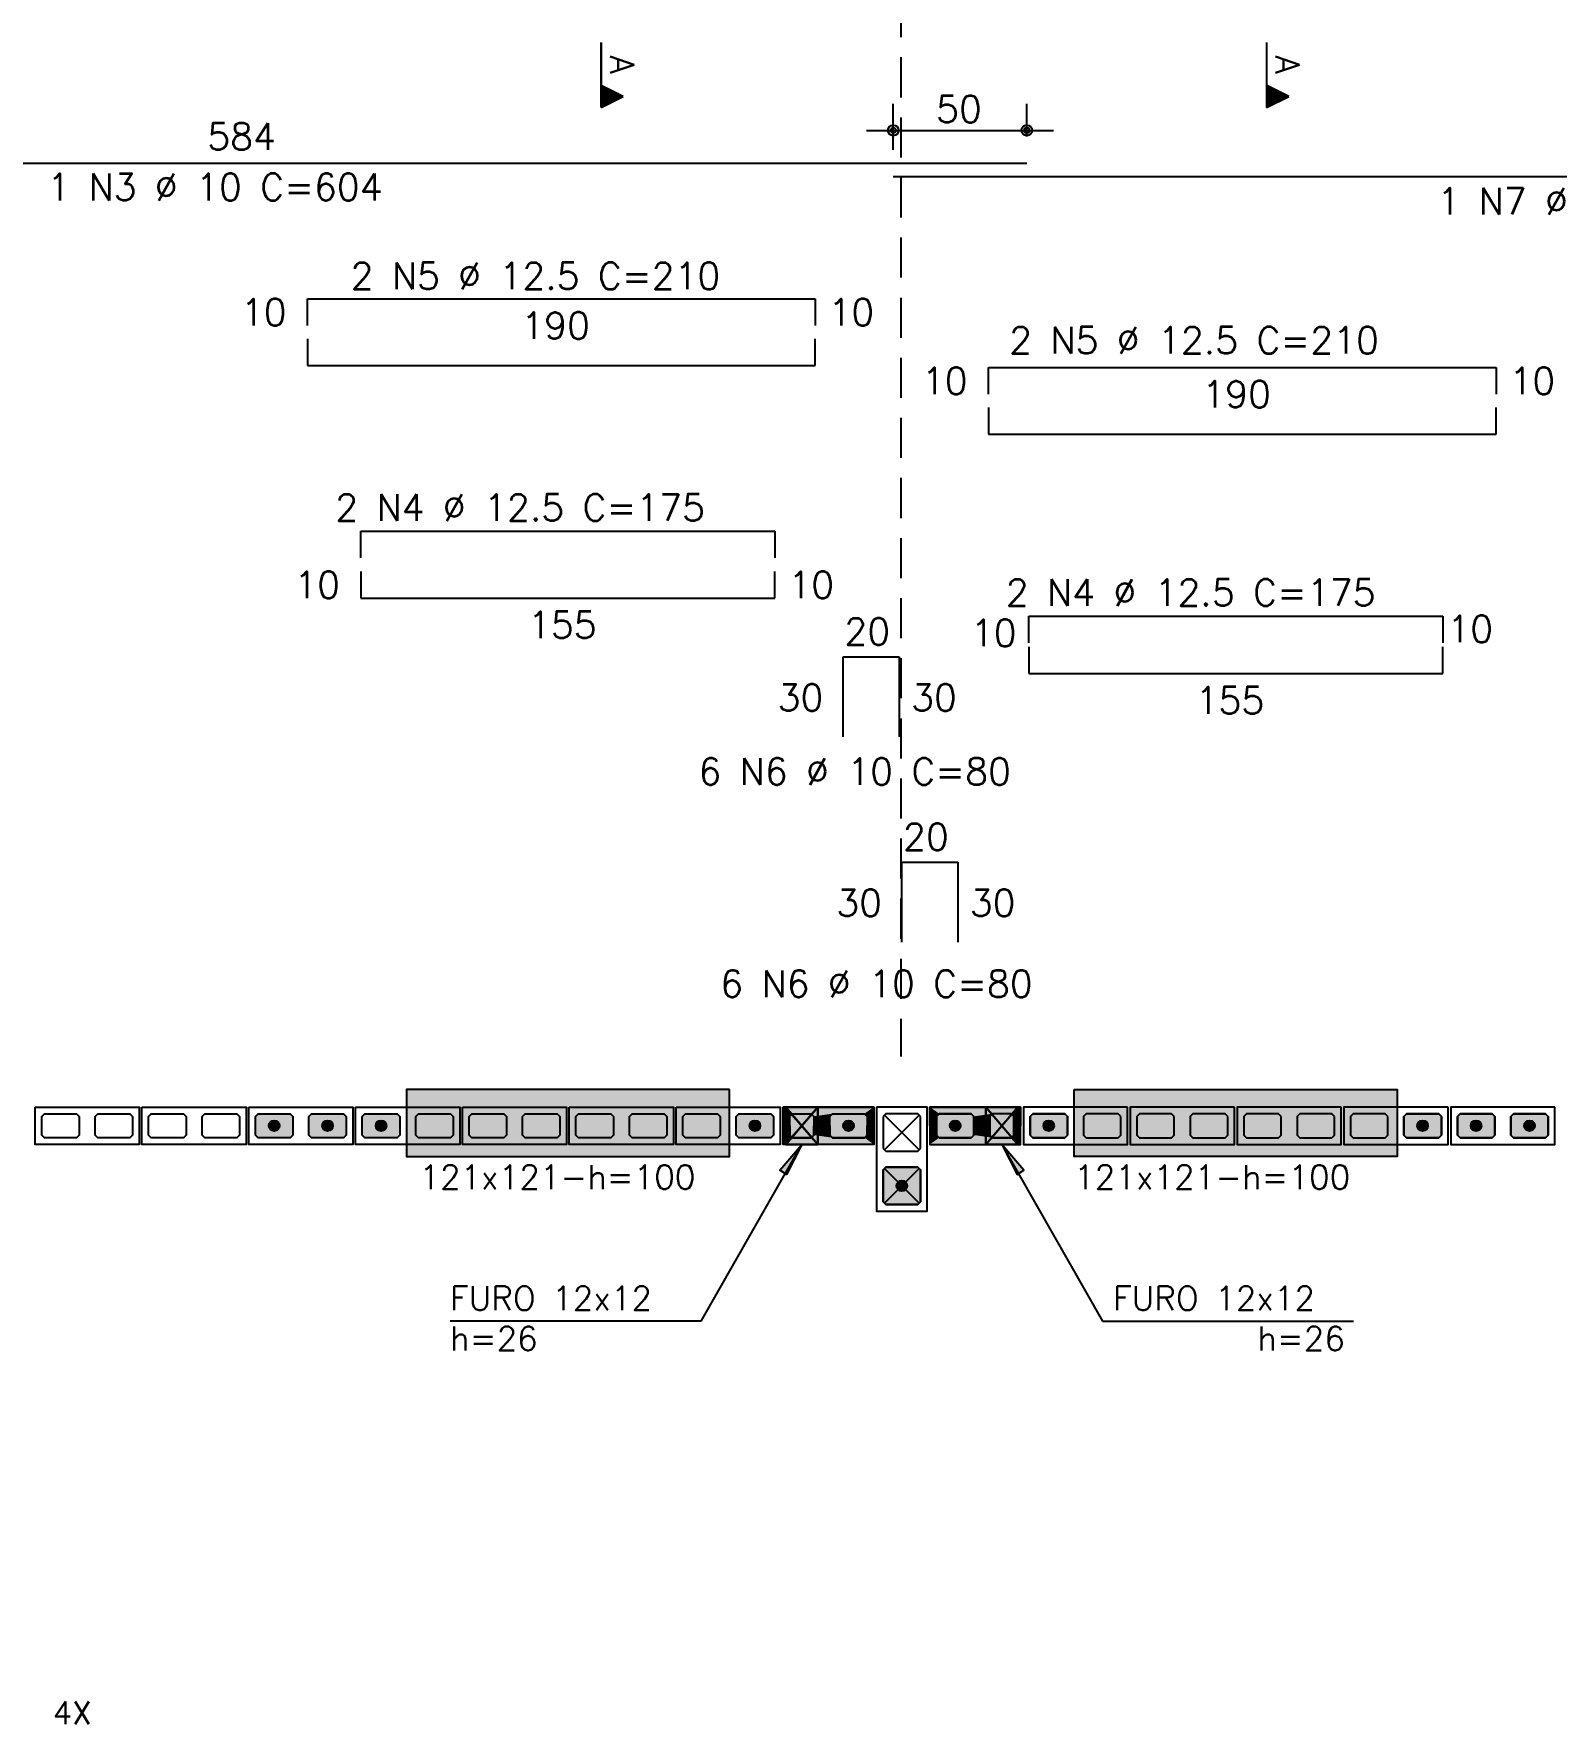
# Model space of a CAD drawing. Extents: x -1.9 to 86, y -1.5 to 61.
# Drawn here: x 11.18 to 22.58, y 35.13 to 47.79 of the extents above; entities that cross this region are included whole.
import ezdxf

# ---------------------------------------------------------------- set-up
doc = ezdxf.new("R2010")
doc.units = 0
doc.header["$MEASUREMENT"] = 0
doc.linetypes.add('ESTILO_TQS_0001', pattern=[0.45, 0.3, -0.15])
for name, color, linetype in [('PENA_01', 1, 'CONTINUOUS'), ('PENA_02', 2, 'CONTINUOUS'), ('PENA_03', 3, 'CONTINUOUS'), ('PENA_05', 5, 'CONTINUOUS'), ('PENA_09', 254, 'CONTINUOUS'), ('PENA_11', 252, 'CONTINUOUS'), ('PENA_21', 100, 'CONTINUOUS'), ('PENA_23', 50, 'CONTINUOUS')]:
    doc.layers.add(name, color=color, linetype=linetype)
doc.styles.get("Standard").update_dxf_attribs({"font": 'ROMANS.SHX'})

msp = doc.modelspace()

# ---------------------------------------------------------------- linework, layer by layer
at = {"layer": 'PENA_01', "linetype": 'ESTILO_TQS_0001'}
msp.add_line((17.67164, 53.010391), (17.67164, 40.128059), dxfattribs=at)
at = {"layer": 'PENA_01', "linetype": 'Continuous'}
for p, q in [((17.615319, 46.917819), (17.615319, 47.263156)), ((18.615282, 47.017862), (18.615282, 47.263156)), ((17.415319, 47.063156), (18.815282, 47.063156)), ((17.809264, 39.689962), (17.549264, 39.429962)), ((17.809264, 39.429962), (17.549264, 39.689962)), ((17.809264, 39.029962), (17.549264, 39.289962)), ((17.809264, 39.289962), (17.549264, 39.029962))]:
    msp.add_line(p, q, dxfattribs=at)
for points in [[(11.239264, 39.679962), (11.259264, 39.699962), (11.499264, 39.699962), (11.519264, 39.679962), (11.519264, 39.539962), (11.499264, 39.519962), (11.259264, 39.519962), (11.239264, 39.539962), (11.239264, 39.679962)], [(11.639264, 39.679962), (11.659264, 39.699962), (11.899264, 39.699962), (11.919264, 39.679962), (11.919264, 39.539962), (11.899264, 39.519962), (11.659264, 39.519962), (11.639264, 39.539962), (11.639264, 39.679962)], [(12.039264, 39.679962), (12.059264, 39.699962), (12.299264, 39.699962), (12.319264, 39.679962), (12.319264, 39.539962), (12.299264, 39.519962), (12.059264, 39.519962), (12.039264, 39.539962), (12.039264, 39.679962)], [(12.439264, 39.679962), (12.459264, 39.699962), (12.699264, 39.699962), (12.719264, 39.679962), (12.719264, 39.539962), (12.699264, 39.519962), (12.459264, 39.519962), (12.439264, 39.539962), (12.439264, 39.679962)], [(12.839264, 39.679962), (12.859264, 39.699962), (13.099264, 39.699962), (13.119264, 39.679962), (13.119264, 39.539962), (13.099264, 39.519962), (12.859264, 39.519962), (12.839264, 39.539962), (12.839264, 39.679962)], [(13.239264, 39.679962), (13.259264, 39.699962), (13.499264, 39.699962), (13.519264, 39.679962), (13.519264, 39.539962), (13.499264, 39.519962), (13.259264, 39.519962), (13.239264, 39.539962), (13.239264, 39.679962)], [(13.639264, 39.679962), (13.659264, 39.699962), (13.899264, 39.699962), (13.919264, 39.679962), (13.919264, 39.539962), (13.899264, 39.519962), (13.659264, 39.519962), (13.639264, 39.539962), (13.639264, 39.679962)], [(14.039264, 39.679962), (14.059264, 39.699962), (14.299264, 39.699962), (14.319264, 39.679962), (14.319264, 39.539962), (14.299264, 39.519962), (14.059264, 39.519962), (14.039264, 39.539962), (14.039264, 39.679962)], [(14.439264, 39.679962), (14.459264, 39.699962), (14.699264, 39.699962), (14.719264, 39.679962), (14.719264, 39.539962), (14.699264, 39.519962), (14.459264, 39.519962), (14.439264, 39.539962), (14.439264, 39.679962)], [(14.839264, 39.679962), (14.859264, 39.699962), (15.099264, 39.699962), (15.119264, 39.679962), (15.119264, 39.539962), (15.099264, 39.519962), (14.859264, 39.519962), (14.839264, 39.539962), (14.839264, 39.679962)], [(15.239264, 39.679962), (15.259264, 39.699962), (15.499264, 39.699962), (15.519264, 39.679962), (15.519264, 39.539962), (15.499264, 39.519962), (15.259264, 39.519962), (15.239264, 39.539962), (15.239264, 39.679962)], [(15.639264, 39.679962), (15.659264, 39.699962), (15.899264, 39.699962), (15.919264, 39.679962), (15.919264, 39.539962), (15.899264, 39.519962), (15.659264, 39.519962), (15.639264, 39.539962), (15.639264, 39.679962)], [(16.039264, 39.679962), (16.059264, 39.699962), (16.299264, 39.699962), (16.319264, 39.679962), (16.319264, 39.539962), (16.299264, 39.519962), (16.059264, 39.519962), (16.039264, 39.539962), (16.039264, 39.679962)], [(16.439264, 39.679962), (16.459264, 39.699962), (16.699264, 39.699962), (16.719264, 39.679962), (16.719264, 39.539962), (16.699264, 39.519962), (16.459264, 39.519962), (16.439264, 39.539962), (16.439264, 39.679962)], [(16.859674, 39.699962), (16.999674, 39.699962), (17.019674, 39.679962), (17.019674, 39.539962), (16.999674, 39.519962), (16.859674, 39.519962), (16.839674, 39.539962), (16.839674, 39.679962), (16.859674, 39.699962)], [(17.159674, 39.699962), (17.399674, 39.699962), (17.419674, 39.679962), (17.419674, 39.539962), (17.399674, 39.519962), (17.159674, 39.519962), (17.139674, 39.539962), (17.139674, 39.679962), (17.159674, 39.699962)], [(18.198853, 39.699962), (17.958853, 39.699962), (17.938853, 39.679962), (17.938853, 39.539962), (17.958853, 39.519962), (18.198853, 39.519962), (18.218853, 39.539962), (18.218853, 39.679962), (18.198853, 39.699962)], [(18.498853, 39.699962), (18.358853, 39.699962), (18.338853, 39.679962), (18.338853, 39.539962), (18.358853, 39.519962), (18.498853, 39.519962), (18.518853, 39.539962), (18.518853, 39.679962), (18.498853, 39.699962)], [(18.919264, 39.679962), (18.899264, 39.699962), (18.659264, 39.699962), (18.639264, 39.679962), (18.639264, 39.539962), (18.659264, 39.519962), (18.899264, 39.519962), (18.919264, 39.539962), (18.919264, 39.679962)], [(19.319264, 39.679962), (19.299264, 39.699962), (19.059264, 39.699962), (19.039264, 39.679962), (19.039264, 39.539962), (19.059264, 39.519962), (19.299264, 39.519962), (19.319264, 39.539962), (19.319264, 39.679962)], [(19.719264, 39.679962), (19.699264, 39.699962), (19.459264, 39.699962), (19.439264, 39.679962), (19.439264, 39.539962), (19.459264, 39.519962), (19.699264, 39.519962), (19.719264, 39.539962), (19.719264, 39.679962)], [(20.119264, 39.679962), (20.099264, 39.699962), (19.859264, 39.699962), (19.839264, 39.679962), (19.839264, 39.539962), (19.859264, 39.519962), (20.099264, 39.519962), (20.119264, 39.539962), (20.119264, 39.679962)], [(20.519264, 39.679962), (20.499264, 39.699962), (20.259264, 39.699962), (20.239264, 39.679962), (20.239264, 39.539962), (20.259264, 39.519962), (20.499264, 39.519962), (20.519264, 39.539962), (20.519264, 39.679962)], [(20.919264, 39.679962), (20.899264, 39.699962), (20.659264, 39.699962), (20.639264, 39.679962), (20.639264, 39.539962), (20.659264, 39.519962), (20.899264, 39.519962), (20.919264, 39.539962), (20.919264, 39.679962)], [(21.319264, 39.679962), (21.299264, 39.699962), (21.059264, 39.699962), (21.039264, 39.679962), (21.039264, 39.539962), (21.059264, 39.519962), (21.299264, 39.519962), (21.319264, 39.539962), (21.319264, 39.679962)], [(21.719264, 39.679962), (21.699264, 39.699962), (21.459264, 39.699962), (21.439264, 39.679962), (21.439264, 39.539962), (21.459264, 39.519962), (21.699264, 39.519962), (21.719264, 39.539962), (21.719264, 39.679962)], [(22.119264, 39.679962), (22.099264, 39.699962), (21.859264, 39.699962), (21.839264, 39.679962), (21.839264, 39.539962), (21.859264, 39.519962), (22.099264, 39.519962), (22.119264, 39.539962), (22.119264, 39.679962)], [(22.519264, 39.679962), (22.499264, 39.699962), (22.259264, 39.699962), (22.239264, 39.679962), (22.239264, 39.539962), (22.259264, 39.519962), (22.499264, 39.519962), (22.519264, 39.539962), (22.519264, 39.679962)]]:
    msp.add_lwpolyline(points, dxfattribs=at)
at = {"layer": 'PENA_02', "linetype": 'Continuous'}
for points in [[(11.189264, 39.749962), (11.969264, 39.749962), (11.969264, 39.469962), (11.189264, 39.469962), (11.189264, 39.749962)], [(11.989264, 39.749962), (12.769264, 39.749962), (12.769264, 39.469962), (11.989264, 39.469962), (11.989264, 39.749962)], [(12.789264, 39.749962), (13.569264, 39.749962), (13.569264, 39.469962), (12.789264, 39.469962), (12.789264, 39.749962)], [(13.589264, 39.749962), (14.369264, 39.749962), (14.369264, 39.469962), (13.589264, 39.469962), (13.589264, 39.749962)], [(14.389264, 39.749962), (15.169264, 39.749962), (15.169264, 39.469962), (14.389264, 39.469962), (14.389264, 39.749962)], [(15.189264, 39.749962), (15.969264, 39.749962), (15.969264, 39.469962), (15.189264, 39.469962), (15.189264, 39.749962)], [(15.989264, 39.749962), (16.769264, 39.749962), (16.769264, 39.469962), (15.989264, 39.469962), (15.989264, 39.749962)], [(16.789674, 39.749962), (17.469674, 39.749962), (17.469674, 39.469962), (16.789674, 39.469962), (16.789674, 39.749962)], [(17.489264, 39.749962), (17.489264, 38.969962), (17.869264, 38.969962), (17.869264, 39.749962), (17.489264, 39.749962)], [(18.568853, 39.749962), (17.888853, 39.749962), (17.888853, 39.469962), (18.568853, 39.469962), (18.568853, 39.749962)], [(19.369264, 39.749962), (18.589264, 39.749962), (18.589264, 39.469962), (19.369264, 39.469962), (19.369264, 39.749962)], [(20.169264, 39.749962), (19.389264, 39.749962), (19.389264, 39.469962), (20.169264, 39.469962), (20.169264, 39.749962)], [(20.969264, 39.749962), (20.189264, 39.749962), (20.189264, 39.469962), (20.969264, 39.469962), (20.969264, 39.749962)], [(21.769264, 39.749962), (20.989264, 39.749962), (20.989264, 39.469962), (21.769264, 39.469962), (21.769264, 39.749962)], [(22.569264, 39.749962), (21.789264, 39.749962), (21.789264, 39.469962), (22.569264, 39.469962), (22.569264, 39.749962)]]:
    msp.add_lwpolyline(points, dxfattribs=at)
at = {"layer": 'PENA_02', "linetype": 'ESTILO_TQS_0001'}
for points in [[(17.559264, 39.699962), (17.539264, 39.679962), (17.539264, 39.439962), (17.559264, 39.419962), (17.799264, 39.419962), (17.819264, 39.439962), (17.819264, 39.679962), (17.799264, 39.699962), (17.559264, 39.699962)], [(17.559264, 39.299962), (17.539264, 39.279962), (17.539264, 39.039962), (17.559264, 39.019962), (17.799264, 39.019962), (17.819264, 39.039962), (17.819264, 39.279962), (17.799264, 39.299962), (17.559264, 39.299962)]]:
    msp.add_lwpolyline(points, dxfattribs=at)
at = {"layer": 'PENA_02', "linetype": 'Continuous'}
for centre, radius in [((17.615319, 47.063156), 0.04), ((18.615282, 47.063156), 0.04), ((17.615319, 47.063156), 0.02), ((18.615282, 47.063156), 0.02)]:
    msp.add_circle(centre, radius, dxfattribs=at)
at = {"layer": 'PENA_03', "linetype": 'Continuous'}
for p, q in [((15.427032, 47.72115), (15.427032, 47.234768)), ((15.427728, 47.400353), (15.427728, 47.72115)), ((20.41112, 47.72115), (20.41112, 47.234768)), ((20.411816, 47.400353), (20.411816, 47.72115)), ((15.592965, 47.317734), (15.427727, 47.400353)), ((15.427728, 47.235896), (15.427728, 47.399573)), ((15.591404, 47.317734), (15.427728, 47.399573)), ((15.439796, 47.24115), (15.439796, 47.394319)), ((15.45256, 47.247532), (15.45256, 47.387937)), ((15.465324, 47.253914), (15.465324, 47.381555)), ((15.478088, 47.260296), (15.478088, 47.375173)), ((15.490852, 47.266678), (15.490852, 47.368791)), ((15.503616, 47.27306), (15.503616, 47.362409)), ((15.51638, 47.279442), (15.51638, 47.356027)), ((15.529144, 47.285824), (15.529144, 47.349645)), ((15.541908, 47.292206), (15.541908, 47.343263)), ((20.577053, 47.317734), (20.411815, 47.400353)), ((20.411816, 47.235896), (20.411816, 47.399573)), ((20.575492, 47.317734), (20.411816, 47.399573)), ((20.423884, 47.24115), (20.423884, 47.394319)), ((20.436648, 47.247532), (20.436648, 47.387937)), ((20.449412, 47.253914), (20.449412, 47.381555)), ((20.462176, 47.260296), (20.462176, 47.375173)), ((20.47494, 47.266678), (20.47494, 47.368791)), ((20.487704, 47.27306), (20.487704, 47.362409)), ((20.500468, 47.279442), (20.500468, 47.356027)), ((20.513232, 47.285824), (20.513232, 47.349645)), ((20.525996, 47.292206), (20.525996, 47.343263)), ((15.427032, 47.234768), (15.592965, 47.317734)), ((15.427727, 47.235896), (15.591404, 47.317734)), ((15.554672, 47.298588), (15.554672, 47.336881)), ((15.567437, 47.30497), (15.567437, 47.330499)), ((15.580201, 47.311352), (15.580201, 47.324116)), ((20.41112, 47.234768), (20.577053, 47.317734)), ((20.411815, 47.235896), (20.575492, 47.317734)), ((20.53876, 47.298588), (20.53876, 47.336881)), ((20.551525, 47.30497), (20.551525, 47.330499)), ((20.564289, 47.311352), (20.564289, 47.324116)), ((17.615319, 46.717819), (17.615319, 46.717819)), ((18.615282, 46.817862), (18.615282, 46.817862)), ((16.809035, 39.749963), (17.049035, 39.469962)), ((17.049035, 39.749963), (16.809035, 39.46996)), ((17.049674, 39.749962), (16.809674, 39.469962)), ((17.049675, 39.469191), (16.809674, 39.749962)), ((16.809674, 39.749962), (17.049674, 39.469961)), ((17.049674, 39.749962), (16.809674, 39.469959)), ((18.308213, 39.749963), (18.548213, 39.469962)), ((18.548213, 39.749963), (18.308213, 39.46996)), ((18.548852, 39.749962), (18.308852, 39.469962)), ((18.548853, 39.469191), (18.308852, 39.749962)), ((18.308852, 39.749962), (18.548852, 39.469961)), ((18.548852, 39.749962), (18.308852, 39.469959)), ((16.176321, 38.147361), (16.929734, 39.469261)), ((18.428792, 39.469261), (19.182205, 38.147361)), ((16.176321, 38.147361), (14.296934, 38.147361)), ((19.182205, 38.147361), (21.061593, 38.147361))]:
    msp.add_line(p, q, dxfattribs=at)
for points in [[(16.809035, 39.749963), (17.049035, 39.749963), (17.049035, 39.469962), (16.809035, 39.46996), (16.809035, 39.749963)], [(16.809674, 39.749962), (17.049674, 39.749962), (17.049675, 39.469191), (16.809675, 39.469191), (16.809674, 39.749962)], [(16.809674, 39.749962), (17.049674, 39.749962), (17.049674, 39.469961), (16.809674, 39.469959), (16.809674, 39.749962)], [(18.308213, 39.749963), (18.548213, 39.749963), (18.548213, 39.469962), (18.308213, 39.46996), (18.308213, 39.749963)], [(18.308852, 39.749962), (18.548852, 39.749962), (18.548853, 39.469191), (18.308853, 39.469191), (18.308852, 39.749962)], [(18.308852, 39.749962), (18.548852, 39.749962), (18.548852, 39.469961), (18.308852, 39.469959), (18.308852, 39.749962)], [(13.119264, 39.539962), (13.099264, 39.519962), (12.859264, 39.519962), (12.839264, 39.539962), (12.839264, 39.679962), (12.859264, 39.699962), (13.099264, 39.699962), (13.119264, 39.679962), (13.119264, 39.539962)], [(13.519264, 39.539962), (13.499264, 39.519962), (13.259264, 39.519962), (13.239264, 39.539962), (13.239264, 39.679962), (13.259264, 39.699962), (13.499264, 39.699962), (13.519264, 39.679962), (13.519264, 39.539962)], [(13.919264, 39.539962), (13.899264, 39.519962), (13.659264, 39.519962), (13.639264, 39.539962), (13.639264, 39.679962), (13.659264, 39.699962), (13.899264, 39.699962), (13.919264, 39.679962), (13.919264, 39.539962)], [(16.719264, 39.539962), (16.699264, 39.519962), (16.459264, 39.519962), (16.439264, 39.539962), (16.439264, 39.679962), (16.459264, 39.699962), (16.699264, 39.699962), (16.719264, 39.679962), (16.719264, 39.539962)], [(17.419674, 39.539962), (17.399674, 39.519962), (17.159674, 39.519962), (17.139674, 39.539962), (17.139674, 39.679962), (17.159674, 39.699962), (17.399674, 39.699962), (17.419674, 39.679962), (17.419674, 39.539962)], [(18.218853, 39.539962), (18.198853, 39.519962), (17.958853, 39.519962), (17.938853, 39.539962), (17.938853, 39.679962), (17.958853, 39.699962), (18.198853, 39.699962), (18.218853, 39.679962), (18.218853, 39.539962)], [(18.919264, 39.539962), (18.899264, 39.519962), (18.659264, 39.519962), (18.639264, 39.539962), (18.639264, 39.679962), (18.659264, 39.699962), (18.899264, 39.699962), (18.919264, 39.679962), (18.919264, 39.539962)], [(21.719264, 39.539962), (21.699264, 39.519962), (21.459264, 39.519962), (21.439264, 39.539962), (21.439264, 39.679962), (21.459264, 39.699962), (21.699264, 39.699962), (21.719264, 39.679962), (21.719264, 39.539962)], [(22.119264, 39.539962), (22.099264, 39.519962), (21.859264, 39.519962), (21.839264, 39.539962), (21.839264, 39.679962), (21.859264, 39.699962), (22.099264, 39.699962), (22.119264, 39.679962), (22.119264, 39.539962)], [(22.519264, 39.539962), (22.499264, 39.519962), (22.259264, 39.519962), (22.239264, 39.539962), (22.239264, 39.679962), (22.259264, 39.699962), (22.499264, 39.699962), (22.519264, 39.679962), (22.519264, 39.539962)], [(16.929734, 39.469261), (16.81507, 39.245201), (16.766571, 39.277614), (16.929734, 39.469261)], [(18.428792, 39.469261), (18.543456, 39.245201), (18.591955, 39.277614), (18.428792, 39.469261)], [(17.819264, 39.039962), (17.799264, 39.019962), (17.559264, 39.019962), (17.539264, 39.039962), (17.539264, 39.279962), (17.559264, 39.299962), (17.799264, 39.299962), (17.819264, 39.279962), (17.819264, 39.039962)]]:
    msp.add_lwpolyline(points, dxfattribs=at)
for centre in [(12.979264, 39.609962), (13.379264, 39.609962), (13.779264, 39.609962), (16.579264, 39.609962), (17.279674, 39.609962), (18.078853, 39.609962), (18.779264, 39.609962), (21.579264, 39.609962), (21.979264, 39.609962), (22.379264, 39.609962), (17.679264, 39.159962)]:
    msp.add_circle(centre, 0.04, dxfattribs=at)
for points in [[(13.019264, 39.609962), (12.959264, 39.644603), (12.941676, 39.623643)], [(13.019264, 39.609962), (12.941676, 39.623643), (12.941676, 39.596281)], [(13.019264, 39.609962), (12.98621, 39.649354), (12.959264, 39.644603)], [(13.019264, 39.609962), (13.009905, 39.635673), (12.98621, 39.649354)], [(13.419264, 39.609962), (13.359264, 39.644603), (13.341676, 39.623643)], [(13.419264, 39.609962), (13.341676, 39.623643), (13.341676, 39.596281)], [(13.419264, 39.609962), (13.38621, 39.649354), (13.359264, 39.644603)], [(13.419264, 39.609962), (13.409905, 39.635673), (13.38621, 39.649354)], [(13.819264, 39.609962), (13.759264, 39.644603), (13.741676, 39.623643)], [(13.819264, 39.609962), (13.741676, 39.623643), (13.741676, 39.596281)], [(13.819264, 39.609962), (13.78621, 39.649354), (13.759264, 39.644603)], [(13.819264, 39.609962), (13.809905, 39.635673), (13.78621, 39.649354)], [(16.619264, 39.609962), (16.559264, 39.644603), (16.541676, 39.623643)], [(16.619264, 39.609962), (16.541676, 39.623643), (16.541676, 39.596281)], [(16.619264, 39.609962), (16.58621, 39.649354), (16.559264, 39.644603)], [(16.619264, 39.609962), (16.609905, 39.635673), (16.58621, 39.649354)], [(17.319674, 39.609962), (17.259674, 39.644603), (17.242087, 39.623643)], [(17.319674, 39.609962), (17.242087, 39.623643), (17.242087, 39.596281)], [(17.319674, 39.609962), (17.28662, 39.649354), (17.259674, 39.644603)], [(17.319674, 39.609962), (17.310316, 39.635673), (17.28662, 39.649354)], [(18.118853, 39.609962), (18.058853, 39.644603), (18.041265, 39.623643)], [(18.118853, 39.609962), (18.041265, 39.623643), (18.041265, 39.596281)], [(18.118853, 39.609962), (18.085799, 39.649354), (18.058853, 39.644603)], [(18.118853, 39.609962), (18.109495, 39.635673), (18.085799, 39.649354)], [(18.819264, 39.609962), (18.759264, 39.644603), (18.741676, 39.623643)], [(18.819264, 39.609962), (18.741676, 39.623643), (18.741676, 39.596281)], [(18.819264, 39.609962), (18.78621, 39.649354), (18.759264, 39.644603)], [(18.819264, 39.609962), (18.809905, 39.635673), (18.78621, 39.649354)], [(21.619264, 39.609962), (21.559264, 39.644603), (21.541676, 39.623643)], [(21.619264, 39.609962), (21.541676, 39.623643), (21.541676, 39.596281)], [(21.619264, 39.609962), (21.58621, 39.649354), (21.559264, 39.644603)], [(21.619264, 39.609962), (21.609905, 39.635673), (21.58621, 39.649354)], [(22.019264, 39.609962), (21.959264, 39.644603), (21.941676, 39.623643)], [(22.019264, 39.609962), (21.941676, 39.623643), (21.941676, 39.596281)], [(22.019264, 39.609962), (21.98621, 39.649354), (21.959264, 39.644603)], [(22.019264, 39.609962), (22.009905, 39.635673), (21.98621, 39.649354)], [(22.419264, 39.609962), (22.359264, 39.644603), (22.341676, 39.623643)], [(22.419264, 39.609962), (22.341676, 39.623643), (22.341676, 39.596281)], [(22.419264, 39.609962), (22.38621, 39.649354), (22.359264, 39.644603)], [(22.419264, 39.609962), (22.409905, 39.635673), (22.38621, 39.649354)], [(13.019264, 39.609962), (12.941676, 39.596281), (12.959264, 39.575321)], [(13.019264, 39.609962), (12.959264, 39.575321), (12.98621, 39.57057)], [(13.019264, 39.609962), (12.98621, 39.57057), (13.009905, 39.58425)], [(13.019264, 39.609962), (13.009905, 39.58425), (13.019264, 39.609962)], [(13.419264, 39.609962), (13.341676, 39.596281), (13.359264, 39.575321)], [(13.419264, 39.609962), (13.359264, 39.575321), (13.38621, 39.57057)], [(13.419264, 39.609962), (13.38621, 39.57057), (13.409905, 39.58425)], [(13.419264, 39.609962), (13.409905, 39.58425), (13.419264, 39.609962)], [(13.819264, 39.609962), (13.741676, 39.596281), (13.759264, 39.575321)], [(13.819264, 39.609962), (13.759264, 39.575321), (13.78621, 39.57057)], [(13.819264, 39.609962), (13.78621, 39.57057), (13.809905, 39.58425)], [(13.819264, 39.609962), (13.809905, 39.58425), (13.819264, 39.609962)], [(16.619264, 39.609962), (16.541676, 39.596281), (16.559264, 39.575321)], [(16.619264, 39.609962), (16.559264, 39.575321), (16.58621, 39.57057)], [(16.619264, 39.609962), (16.58621, 39.57057), (16.609905, 39.58425)], [(16.619264, 39.609962), (16.609905, 39.58425), (16.619264, 39.609962)], [(17.319674, 39.609962), (17.242087, 39.596281), (17.259674, 39.575321)], [(17.319674, 39.609962), (17.259674, 39.575321), (17.28662, 39.57057)], [(17.319674, 39.609962), (17.28662, 39.57057), (17.310316, 39.58425)], [(17.319674, 39.609962), (17.310316, 39.58425), (17.319674, 39.609962)], [(18.118853, 39.609962), (18.041265, 39.596281), (18.058853, 39.575321)], [(18.118853, 39.609962), (18.058853, 39.575321), (18.085799, 39.57057)], [(18.118853, 39.609962), (18.085799, 39.57057), (18.109495, 39.58425)], [(18.118853, 39.609962), (18.109495, 39.58425), (18.118853, 39.609962)], [(18.819264, 39.609962), (18.741676, 39.596281), (18.759264, 39.575321)], [(18.819264, 39.609962), (18.759264, 39.575321), (18.78621, 39.57057)], [(18.819264, 39.609962), (18.78621, 39.57057), (18.809905, 39.58425)], [(18.819264, 39.609962), (18.809905, 39.58425), (18.819264, 39.609962)], [(21.619264, 39.609962), (21.541676, 39.596281), (21.559264, 39.575321)], [(21.619264, 39.609962), (21.559264, 39.575321), (21.58621, 39.57057)], [(21.619264, 39.609962), (21.58621, 39.57057), (21.609905, 39.58425)], [(21.619264, 39.609962), (21.609905, 39.58425), (21.619264, 39.609962)], [(22.019264, 39.609962), (21.941676, 39.596281), (21.959264, 39.575321)], [(22.019264, 39.609962), (21.959264, 39.575321), (21.98621, 39.57057)], [(22.019264, 39.609962), (21.98621, 39.57057), (22.009905, 39.58425)], [(22.019264, 39.609962), (22.009905, 39.58425), (22.019264, 39.609962)], [(22.419264, 39.609962), (22.341676, 39.596281), (22.359264, 39.575321)], [(22.419264, 39.609962), (22.359264, 39.575321), (22.38621, 39.57057)], [(22.419264, 39.609962), (22.38621, 39.57057), (22.409905, 39.58425)], [(22.419264, 39.609962), (22.409905, 39.58425), (22.419264, 39.609962)], [(16.929734, 39.469261), (16.81507, 39.245201), (16.766571, 39.277614)], [(16.929734, 39.469261), (16.766571, 39.277614), (16.929734, 39.469261)], [(18.428792, 39.469261), (18.543456, 39.245201), (18.591955, 39.277614)], [(18.428792, 39.469261), (18.591955, 39.277614), (18.428792, 39.469261)], [(17.719264, 39.159962), (17.659264, 39.194603), (17.641676, 39.173643)], [(17.719264, 39.159962), (17.641676, 39.173643), (17.641676, 39.146281)], [(17.719264, 39.159962), (17.641676, 39.146281), (17.659264, 39.125321)], [(17.719264, 39.159962), (17.68621, 39.199354), (17.659264, 39.194603)], [(17.719264, 39.159962), (17.659264, 39.125321), (17.68621, 39.12057)], [(17.719264, 39.159962), (17.709905, 39.185673), (17.68621, 39.199354)], [(17.719264, 39.159962), (17.68621, 39.12057), (17.709905, 39.13425)], [(17.719264, 39.159962), (17.709905, 39.13425), (17.719264, 39.159962)]]:
    msp.add_solid(points, dxfattribs=at)
at = {"layer": 'PENA_05', "linetype": 'Continuous'}
for p, q in [((6.940294, 46.817437), (18.615282, 46.817862)), ((17.615319, 46.717819), (28.46913, 46.718214)), ((13.229264, 45.601641), (13.229264, 45.801641)), ((13.229264, 45.801641), (17.029674, 45.801641)), ((17.029674, 45.801641), (17.029674, 45.601641)), ((13.229264, 45.501641), (13.229264, 45.301641)), ((17.029674, 45.301641), (17.029674, 45.501641)), ((13.229264, 45.301641), (17.029674, 45.301641)), ((18.328853, 45.087349), (18.328853, 45.287349)), ((18.328853, 45.287349), (22.129264, 45.287349)), ((22.129264, 45.287349), (22.129264, 45.087349)), ((18.328853, 44.987349), (18.328853, 44.787349)), ((22.129264, 44.787349), (22.129264, 44.987349)), ((18.328853, 44.787349), (22.129264, 44.787349)), ((13.629264, 43.862622), (13.629264, 44.062622)), ((13.629264, 44.062622), (16.729264, 44.062622)), ((16.729264, 44.062622), (16.729264, 43.862622)), ((13.629264, 43.760618), (13.629264, 43.560618)), ((16.729264, 43.560618), (16.729264, 43.760618)), ((13.629264, 43.560618), (16.729264, 43.560618)), ((18.629473, 43.226381), (18.629473, 43.426381)), ((18.629473, 43.426381), (21.729473, 43.426381)), ((21.729473, 43.426381), (21.729473, 43.226381)), ((18.629264, 43.195365), (18.629264, 42.995365)), ((21.729264, 42.995365), (21.729264, 43.195365)), ((17.238829, 42.520876), (17.238829, 43.120876)), ((17.238829, 43.120876), (17.658829, 43.120876)), ((17.658829, 43.120876), (17.658829, 42.520876)), ((18.629264, 42.995365), (21.729264, 42.995365)), ((17.678056, 40.983583), (17.678056, 41.583583)), ((17.678056, 41.583583), (18.098056, 41.583583)), ((18.098056, 41.583583), (18.098056, 40.983583))]:
    msp.add_line(p, q, dxfattribs=at)
at = {"layer": 'PENA_09', "linetype": 'Continuous'}
for points in [[(16.929509, 39.60977), (17.049674, 39.749962), (16.809674, 39.749962), (16.929509, 39.60977)], [(16.809675, 39.469963), (16.929509, 39.60977), (16.809674, 39.749962), (16.809675, 39.469963)], [(17.049675, 39.469191), (17.049674, 39.749962), (16.929509, 39.60977), (17.049675, 39.469191)], [(18.428687, 39.60977), (18.548852, 39.749962), (18.308852, 39.749962), (18.428687, 39.60977)], [(18.308853, 39.469963), (18.428687, 39.60977), (18.308852, 39.749962), (18.308853, 39.469963)], [(18.548853, 39.469191), (18.548852, 39.749962), (18.428687, 39.60977), (18.548853, 39.469191)], [(16.929509, 39.60977), (16.809675, 39.469963), (16.809675, 39.469191), (17.049675, 39.469191), (16.929509, 39.60977)], [(18.428687, 39.60977), (18.308853, 39.469963), (18.308853, 39.469191), (18.548853, 39.469191), (18.428687, 39.60977)]]:
    msp.add_lwpolyline(points, dxfattribs=at)
for points in [[(16.929509, 39.60977), (17.049674, 39.749962), (16.809674, 39.749962)], [(16.929509, 39.60977), (16.809674, 39.749962), (16.929509, 39.60977)], [(16.809675, 39.469963), (16.929509, 39.60977), (16.809674, 39.749962)], [(16.809675, 39.469963), (16.809674, 39.749962), (16.809675, 39.469963)], [(17.049675, 39.469191), (17.049674, 39.749962), (16.929509, 39.60977)], [(18.428687, 39.60977), (18.548852, 39.749962), (18.308852, 39.749962)], [(18.428687, 39.60977), (18.308852, 39.749962), (18.428687, 39.60977)], [(18.308853, 39.469963), (18.428687, 39.60977), (18.308852, 39.749962)], [(18.308853, 39.469963), (18.308852, 39.749962), (18.308853, 39.469963)], [(18.548853, 39.469191), (18.548852, 39.749962), (18.428687, 39.60977)], [(16.929509, 39.60977), (16.809675, 39.469963), (16.809675, 39.469963)], [(16.929509, 39.60977), (16.809675, 39.469963), (17.049675, 39.469191)], [(17.049675, 39.469191), (16.929509, 39.60977), (17.049675, 39.469191)], [(16.929509, 39.60977), (17.049675, 39.469191), (16.929509, 39.60977)], [(18.428687, 39.60977), (18.308853, 39.469963), (18.308853, 39.469963)], [(18.428687, 39.60977), (18.308853, 39.469963), (18.548853, 39.469191)], [(18.548853, 39.469191), (18.428687, 39.60977), (18.548853, 39.469191)], [(18.428687, 39.60977), (18.548853, 39.469191), (18.428687, 39.60977)]]:
    msp.add_solid(points, dxfattribs=at)
at = {"layer": 'PENA_11', "linetype": 'Continuous'}
for points in [[(13.119264, 39.539962), (12.839264, 39.679962), (12.859264, 39.699962)], [(13.119264, 39.539962), (12.839264, 39.539962), (12.839264, 39.679962)], [(13.119264, 39.539962), (12.859264, 39.699962), (13.099264, 39.699962)], [(13.119264, 39.539962), (13.099264, 39.699962), (13.119264, 39.679962)], [(13.119264, 39.539962), (13.119264, 39.679962), (13.119264, 39.539962)], [(13.519264, 39.539962), (13.239264, 39.679962), (13.259264, 39.699962)], [(13.519264, 39.539962), (13.239264, 39.539962), (13.239264, 39.679962)], [(13.519264, 39.539962), (13.259264, 39.699962), (13.499264, 39.699962)], [(13.519264, 39.539962), (13.499264, 39.699962), (13.519264, 39.679962)], [(13.519264, 39.539962), (13.519264, 39.679962), (13.519264, 39.539962)], [(13.919264, 39.539962), (13.639264, 39.679962), (13.659264, 39.699962)], [(13.919264, 39.539962), (13.639264, 39.539962), (13.639264, 39.679962)], [(13.919264, 39.539962), (13.659264, 39.699962), (13.899264, 39.699962)], [(13.919264, 39.539962), (13.899264, 39.699962), (13.919264, 39.679962)], [(13.919264, 39.539962), (13.919264, 39.679962), (13.919264, 39.539962)], [(16.719264, 39.539962), (16.439264, 39.679962), (16.459264, 39.699962)], [(16.719264, 39.539962), (16.439264, 39.539962), (16.439264, 39.679962)], [(16.719264, 39.539962), (16.459264, 39.699962), (16.699264, 39.699962)], [(16.719264, 39.539962), (16.699264, 39.699962), (16.719264, 39.679962)], [(16.719264, 39.539962), (16.719264, 39.679962), (16.719264, 39.539962)], [(17.419674, 39.539962), (17.139674, 39.679962), (17.159674, 39.699962)], [(17.419674, 39.539962), (17.139674, 39.539962), (17.139674, 39.679962)], [(17.419674, 39.539962), (17.159674, 39.699962), (17.399674, 39.699962)], [(17.419674, 39.539962), (17.399674, 39.699962), (17.419674, 39.679962)], [(17.419674, 39.539962), (17.419674, 39.679962), (17.419674, 39.539962)], [(18.218853, 39.539962), (17.938853, 39.679962), (17.958853, 39.699962)], [(18.218853, 39.539962), (17.938853, 39.539962), (17.938853, 39.679962)], [(18.218853, 39.539962), (17.958853, 39.699962), (18.198853, 39.699962)], [(18.218853, 39.539962), (18.198853, 39.699962), (18.218853, 39.679962)], [(18.218853, 39.539962), (18.218853, 39.679962), (18.218853, 39.539962)], [(18.919264, 39.539962), (18.639264, 39.679962), (18.659264, 39.699962)], [(18.919264, 39.539962), (18.639264, 39.539962), (18.639264, 39.679962)], [(18.919264, 39.539962), (18.659264, 39.699962), (18.899264, 39.699962)], [(18.919264, 39.539962), (18.899264, 39.699962), (18.919264, 39.679962)], [(18.919264, 39.539962), (18.919264, 39.679962), (18.919264, 39.539962)], [(21.719264, 39.539962), (21.439264, 39.679962), (21.459264, 39.699962)], [(21.719264, 39.539962), (21.439264, 39.539962), (21.439264, 39.679962)], [(21.719264, 39.539962), (21.459264, 39.699962), (21.699264, 39.699962)], [(21.719264, 39.539962), (21.699264, 39.699962), (21.719264, 39.679962)], [(21.719264, 39.539962), (21.719264, 39.679962), (21.719264, 39.539962)], [(22.119264, 39.539962), (21.839264, 39.679962), (21.859264, 39.699962)], [(22.119264, 39.539962), (21.839264, 39.539962), (21.839264, 39.679962)], [(22.119264, 39.539962), (21.859264, 39.699962), (22.099264, 39.699962)], [(22.119264, 39.539962), (22.099264, 39.699962), (22.119264, 39.679962)], [(22.119264, 39.539962), (22.119264, 39.679962), (22.119264, 39.539962)], [(22.519264, 39.539962), (22.239264, 39.679962), (22.259264, 39.699962)], [(22.519264, 39.539962), (22.239264, 39.539962), (22.239264, 39.679962)], [(22.519264, 39.539962), (22.259264, 39.699962), (22.499264, 39.699962)], [(22.519264, 39.539962), (22.499264, 39.699962), (22.519264, 39.679962)], [(22.519264, 39.539962), (22.519264, 39.679962), (22.519264, 39.539962)], [(13.119264, 39.539962), (12.859264, 39.519962), (12.839264, 39.539962)], [(13.119264, 39.539962), (13.099264, 39.519962), (12.859264, 39.519962)], [(13.519264, 39.539962), (13.259264, 39.519962), (13.239264, 39.539962)], [(13.519264, 39.539962), (13.499264, 39.519962), (13.259264, 39.519962)], [(13.919264, 39.539962), (13.659264, 39.519962), (13.639264, 39.539962)], [(13.919264, 39.539962), (13.899264, 39.519962), (13.659264, 39.519962)], [(16.719264, 39.539962), (16.459264, 39.519962), (16.439264, 39.539962)], [(16.719264, 39.539962), (16.699264, 39.519962), (16.459264, 39.519962)], [(17.419674, 39.539962), (17.159674, 39.519962), (17.139674, 39.539962)], [(17.419674, 39.539962), (17.399674, 39.519962), (17.159674, 39.519962)], [(18.218853, 39.539962), (17.958853, 39.519962), (17.938853, 39.539962)], [(18.218853, 39.539962), (18.198853, 39.519962), (17.958853, 39.519962)], [(18.919264, 39.539962), (18.659264, 39.519962), (18.639264, 39.539962)], [(18.919264, 39.539962), (18.899264, 39.519962), (18.659264, 39.519962)], [(21.719264, 39.539962), (21.459264, 39.519962), (21.439264, 39.539962)], [(21.719264, 39.539962), (21.699264, 39.519962), (21.459264, 39.519962)], [(22.119264, 39.539962), (21.859264, 39.519962), (21.839264, 39.539962)], [(22.119264, 39.539962), (22.099264, 39.519962), (21.859264, 39.519962)], [(22.519264, 39.539962), (22.259264, 39.519962), (22.239264, 39.539962)], [(22.519264, 39.539962), (22.499264, 39.519962), (22.259264, 39.519962)], [(17.819264, 39.039962), (17.539264, 39.279962), (17.559264, 39.299962)], [(17.819264, 39.039962), (17.539264, 39.039962), (17.539264, 39.279962)], [(17.819264, 39.039962), (17.559264, 39.299962), (17.799264, 39.299962)], [(17.819264, 39.039962), (17.799264, 39.299962), (17.819264, 39.279962)], [(17.819264, 39.039962), (17.819264, 39.279962), (17.819264, 39.039962)], [(17.819264, 39.039962), (17.559264, 39.019962), (17.539264, 39.039962)], [(17.819264, 39.039962), (17.799264, 39.019962), (17.559264, 39.019962)]]:
    msp.add_solid(points, dxfattribs=at)
at = {"layer": 'PENA_21', "linetype": 'Continuous'}
for points in [[(16.789674, 39.609962), (16.839674, 39.609962), (16.839674, 39.679962), (16.859674, 39.699962), (16.999674, 39.699962), (17.019674, 39.679962), (17.019674, 39.609962), (17.139674, 39.609962), (17.139674, 39.679962), (17.159674, 39.699962), (17.399674, 39.699962), (17.419674, 39.679962), (17.419674, 39.609962), (17.469674, 39.609962), (17.469674, 39.749962), (16.789674, 39.749962), (16.789674, 39.609962)], [(18.568853, 39.609962), (18.518853, 39.609962), (18.518853, 39.679962), (18.498853, 39.699962), (18.358853, 39.699962), (18.338853, 39.679962), (18.338853, 39.609962), (18.218853, 39.609962), (18.218853, 39.679962), (18.198853, 39.699962), (17.958853, 39.699962), (17.938853, 39.679962), (17.938853, 39.609962), (17.888853, 39.609962), (17.888853, 39.749962), (18.568853, 39.749962), (18.568853, 39.609962)], [(16.789674, 39.609962), (16.839674, 39.609962), (16.839674, 39.539962), (16.859674, 39.519962), (16.999674, 39.519962), (17.019674, 39.539962), (17.019674, 39.609962), (17.139674, 39.609962), (17.139674, 39.539962), (17.159674, 39.519962), (17.399674, 39.519962), (17.419674, 39.539962), (17.419674, 39.609962), (17.469674, 39.609962), (17.469674, 39.469962), (16.789674, 39.469962), (16.789674, 39.609962)], [(18.568853, 39.609962), (18.518853, 39.609962), (18.518853, 39.539962), (18.498853, 39.519962), (18.358853, 39.519962), (18.338853, 39.539962), (18.338853, 39.609962), (18.218853, 39.609962), (18.218853, 39.539962), (18.198853, 39.519962), (17.958853, 39.519962), (17.938853, 39.539962), (17.938853, 39.609962), (17.888853, 39.609962), (17.888853, 39.469962), (18.568853, 39.469962), (18.568853, 39.609962)]]:
    msp.add_lwpolyline(points, dxfattribs=at)
for points in [[(17.469674, 39.749962), (16.789674, 39.749962), (16.859674, 39.699962)], [(16.789674, 39.749962), (16.789674, 39.609962), (16.839674, 39.609962)], [(16.789674, 39.749962), (16.839674, 39.609962), (16.839674, 39.679962)], [(16.789674, 39.749962), (16.839674, 39.679962), (16.859674, 39.699962)], [(17.469674, 39.749962), (16.859674, 39.699962), (16.999674, 39.699962)], [(17.469674, 39.749962), (16.999674, 39.699962), (17.019674, 39.679962)], [(17.469674, 39.749962), (17.019674, 39.679962), (17.159674, 39.699962)], [(17.469674, 39.749962), (17.159674, 39.699962), (17.399674, 39.699962)], [(17.469674, 39.749962), (17.399674, 39.699962), (17.419674, 39.679962)], [(17.469674, 39.749962), (17.419674, 39.679962), (17.469674, 39.609962)], [(18.568853, 39.749962), (17.958853, 39.699962), (17.888853, 39.749962)], [(17.958853, 39.699962), (17.938853, 39.679962), (17.888853, 39.749962)], [(17.888853, 39.749962), (17.938853, 39.679962), (17.888853, 39.609962)], [(18.198853, 39.699962), (17.958853, 39.699962), (18.568853, 39.749962)], [(18.218853, 39.679962), (18.198853, 39.699962), (18.568853, 39.749962)], [(18.568853, 39.749962), (18.358853, 39.699962), (18.218853, 39.679962)], [(18.568853, 39.749962), (18.498853, 39.699962), (18.358853, 39.699962)], [(18.568853, 39.749962), (18.518853, 39.679962), (18.498853, 39.699962)], [(18.568853, 39.749962), (18.568853, 39.609962), (18.518853, 39.609962)], [(18.568853, 39.749962), (18.518853, 39.609962), (18.518853, 39.679962)], [(17.019674, 39.679962), (17.139674, 39.679962), (17.159674, 39.699962)], [(17.019674, 39.679962), (17.019674, 39.609962), (17.139674, 39.609962)], [(17.019674, 39.679962), (17.139674, 39.609962), (17.139674, 39.679962)], [(17.469674, 39.609962), (17.419674, 39.679962), (17.419674, 39.609962)], [(17.938853, 39.679962), (17.938853, 39.609962), (17.888853, 39.609962)], [(18.218853, 39.609962), (18.218853, 39.679962), (18.358853, 39.699962)], [(18.218853, 39.609962), (18.358853, 39.699962), (18.338853, 39.679962)], [(18.218853, 39.609962), (18.338853, 39.679962), (18.338853, 39.609962)], [(16.789674, 39.469962), (16.789674, 39.609962), (16.839674, 39.609962)], [(16.789674, 39.469962), (16.839674, 39.609962), (16.839674, 39.539962)], [(16.789674, 39.469962), (16.839674, 39.539962), (16.859674, 39.519962)], [(17.469674, 39.469962), (16.789674, 39.469962), (16.859674, 39.519962)], [(17.469674, 39.469962), (16.859674, 39.519962), (16.999674, 39.519962)], [(17.469674, 39.469962), (16.999674, 39.519962), (17.019674, 39.539962)], [(17.019674, 39.539962), (17.019674, 39.609962), (17.139674, 39.609962)], [(17.019674, 39.539962), (17.139674, 39.609962), (17.139674, 39.539962)], [(17.469674, 39.469962), (17.019674, 39.539962), (17.159674, 39.519962)], [(17.019674, 39.539962), (17.139674, 39.539962), (17.159674, 39.519962)], [(17.469674, 39.469962), (17.159674, 39.519962), (17.399674, 39.519962)], [(17.469674, 39.469962), (17.399674, 39.519962), (17.419674, 39.539962)], [(17.469674, 39.469962), (17.419674, 39.539962), (17.469674, 39.609962)], [(17.469674, 39.609962), (17.419674, 39.539962), (17.419674, 39.609962)], [(17.888853, 39.469962), (17.938853, 39.539962), (17.888853, 39.609962)], [(17.938853, 39.539962), (17.938853, 39.609962), (17.888853, 39.609962)], [(17.958853, 39.519962), (17.938853, 39.539962), (17.888853, 39.469962)], [(18.568853, 39.469962), (17.958853, 39.519962), (17.888853, 39.469962)], [(18.198853, 39.519962), (17.958853, 39.519962), (18.568853, 39.469962)], [(18.218853, 39.539962), (18.198853, 39.519962), (18.568853, 39.469962)], [(18.218853, 39.609962), (18.218853, 39.539962), (18.358853, 39.519962)], [(18.218853, 39.609962), (18.358853, 39.519962), (18.338853, 39.539962)], [(18.218853, 39.609962), (18.338853, 39.539962), (18.338853, 39.609962)], [(18.568853, 39.469962), (18.358853, 39.519962), (18.218853, 39.539962)], [(18.568853, 39.469962), (18.498853, 39.519962), (18.358853, 39.519962)], [(18.568853, 39.469962), (18.518853, 39.539962), (18.498853, 39.519962)], [(18.568853, 39.469962), (18.568853, 39.609962), (18.518853, 39.609962)], [(18.568853, 39.469962), (18.518853, 39.609962), (18.518853, 39.539962)]]:
    msp.add_solid(points, dxfattribs=at)
at = {"layer": 'PENA_23', "linetype": 'Continuous'}
for points in [[(16.389264, 39.87991), (13.969264, 39.87991), (13.969264, 39.37991), (16.389264, 39.37991), (16.389264, 39.87991)], [(16.389264, 39.87991), (13.969264, 39.87991), (13.969264, 39.37991), (16.389264, 39.37991), (16.389264, 39.87991)], [(18.969264, 39.87991), (21.389264, 39.87991), (21.389264, 39.37991), (18.969264, 39.37991), (18.969264, 39.87991)], [(18.969264, 39.87991), (21.389264, 39.87991), (21.389264, 39.37991), (18.969264, 39.37991), (18.969264, 39.87991)]]:
    msp.add_lwpolyline(points, dxfattribs=at)
for points in [[(16.389264, 39.87991), (13.969264, 39.87991), (13.969264, 39.37991)], [(16.389264, 39.87991), (13.969264, 39.37991), (16.389264, 39.37991)], [(16.389264, 39.87991), (13.969264, 39.87991), (13.969264, 39.37991)], [(16.389264, 39.87991), (13.969264, 39.37991), (16.389264, 39.37991)], [(16.389264, 39.87991), (16.389264, 39.37991), (16.389264, 39.87991)], [(16.389264, 39.87991), (16.389264, 39.37991), (16.389264, 39.87991)], [(18.969264, 39.87991), (21.389264, 39.87991), (21.389264, 39.37991)], [(18.969264, 39.87991), (21.389264, 39.37991), (18.969264, 39.37991)], [(18.969264, 39.87991), (18.969264, 39.37991), (18.969264, 39.87991)], [(18.969264, 39.87991), (21.389264, 39.87991), (21.389264, 39.37991)], [(18.969264, 39.87991), (21.389264, 39.37991), (18.969264, 39.37991)], [(18.969264, 39.87991), (18.969264, 39.37991), (18.969264, 39.87991)]]:
    msp.add_solid(points, dxfattribs=at)

# ---------------------------------------------------------------- texts
at = {"layer": 'PENA_02', "linetype": 'Continuous'}
msp.add_text('4X', height=0.17, dxfattribs=at).set_placement((11.320662, 35.128202))
at = {"layer": 'PENA_03', "linetype": 'Continuous'}
for s, height, rotation, p in [('A', 0.18, 270, (15.494061, 47.624596)), ('A', 0.18, 270, (20.478149, 47.624596)), ('584', 0.2, 0.002086, (12.477785, 46.917639))]:
    msp.add_text(s, height=height, rotation=rotation, dxfattribs=at).set_placement(p)
for s, height, p in [('50', 0.2, (17.935301, 47.123156)), ('1 N3 %%c 10 C=604', 0.2, (11.27993, 46.539175)), ('1 N7 %%c 10 C=563', 0.2, (21.689583, 46.432177)), ('2 N5 %%c 12.5 C=210', 0.2, (13.551414, 45.873412)), ('10', 0.2, (12.729264, 45.601641)), ('190', 0.2, (14.829469, 45.501641)), ('10', 0.2, (17.129674, 45.601641)), ('2 N5 %%c 12.5 C=210', 0.2, (18.483197, 45.391281)), ('10', 0.2, (17.828853, 45.087349)), ('10', 0.2, (22.229264, 45.087349)), ('190', 0.2, (19.929058, 44.987349)), ('2 N4 %%c 12.5 C=175', 0.2, (13.436445, 44.139737)), ('10', 0.2, (13.129264, 43.560618)), ('10', 0.2, (16.829264, 43.560618)), ('2 N4 %%c 12.5 C=175', 0.2, (18.457843, 43.502979)), ('155', 0.2, (14.879264, 43.260618)), ('10', 0.2, (21.764054, 43.2299)), ('20', 0.2, (17.248829, 43.210876)), ('10', 0.2, (18.195664, 43.199663)), ('30', 0.2, (16.748829, 42.715876)), ('30', 0.2, (17.748829, 42.715876)), ('155', 0.2, (19.879264, 42.695365)), ('6 N6 %%c 10 C=80', 0.2, (16.156408, 42.16273)), ('20', 0.2, (17.688056, 41.673583)), ('30', 0.2, (17.188056, 41.178583)), ('30', 0.2, (18.188056, 41.178583)), ('6 N6 %%c 10 C=80', 0.2, (16.319387, 40.573389)), ('121x121-h=100', 0.18, (14.066303, 39.135608)), ('121x121-h=100', 0.18, (18.969367, 39.135608)), ('FURO 12x12', 0.18, (14.29679, 38.22814)), ('FURO 12x12', 0.18, (19.261737, 38.22814)), ('h=26', 0.18, (14.297232, 37.925699)), ('h=26', 0.18, (20.341295, 37.925699))]:
    msp.add_text(s, height=height, dxfattribs=at).set_placement(p)

doc.saveas('drawing.dxf')
